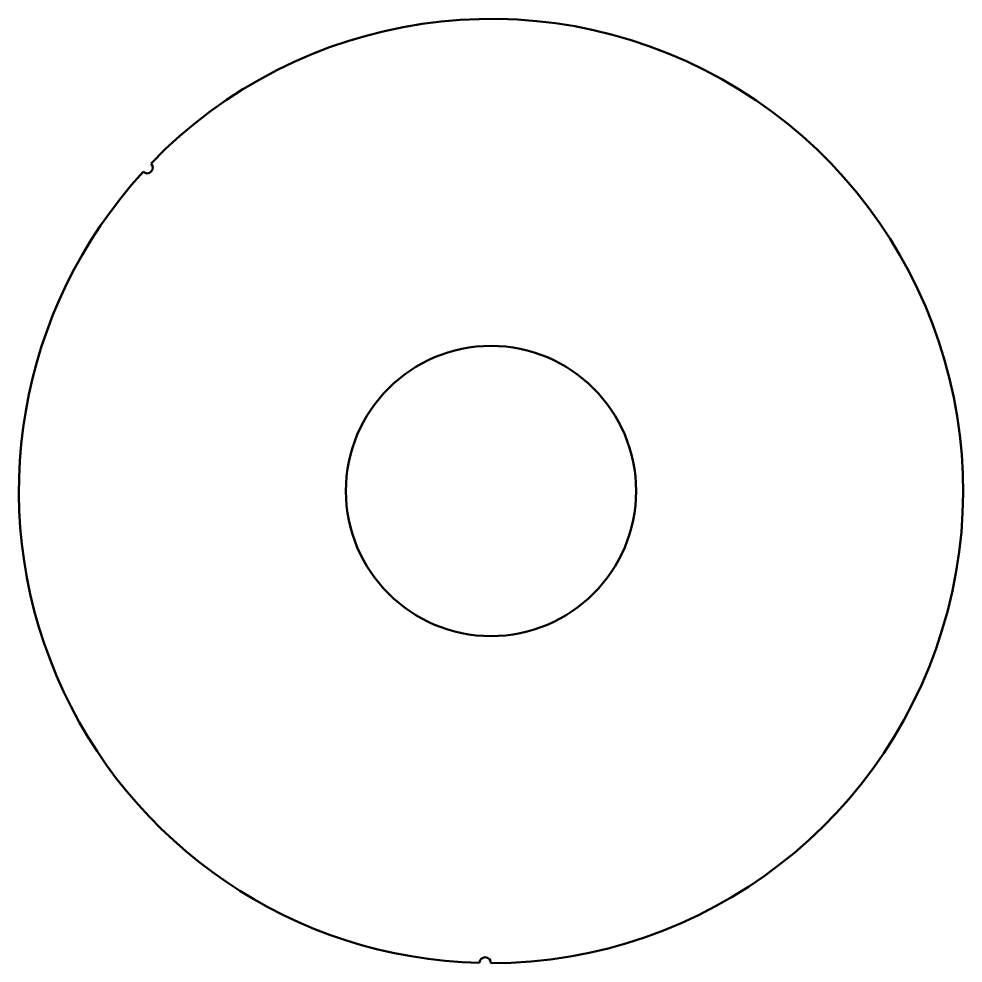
# Model space of a CAD drawing. Header units: millimetres. Extents: x -205 to 205, y 0 to 410.
import ezdxf

# ---------------------------------------------------------------- set-up
doc = ezdxf.new("R2010")
doc.units = ezdxf.units.MM
doc.layers.add('IV_INTERIOR_PROFILES', color=7, linetype='Continuous', lineweight=50)
doc.layers.add('IV_OUTER_PROFILE', color=7, linetype='Continuous', lineweight=50)

msp = doc.modelspace()

# ---------------------------------------------------------------- linework, layer by layer
at = {"layer": 'IV_INTERIOR_PROFILES'}
msp.add_circle((0, 205), 63, dxfattribs=at)
at = {"layer": 'IV_OUTER_PROFILE'}
for centre, radius, start, end in [((0, 205), 205, 270, 136.064), ((-149.35, 345.43), 2.5, 227.1121, 46.4134), ((0, 205), 205, 137.4615, 268.6025), ((-2.5, 0.02), 2.5, 359.6506, 178.9519)]:
    msp.add_arc(centre, radius, start, end, dxfattribs=at)

doc.saveas('drawing.dxf')
